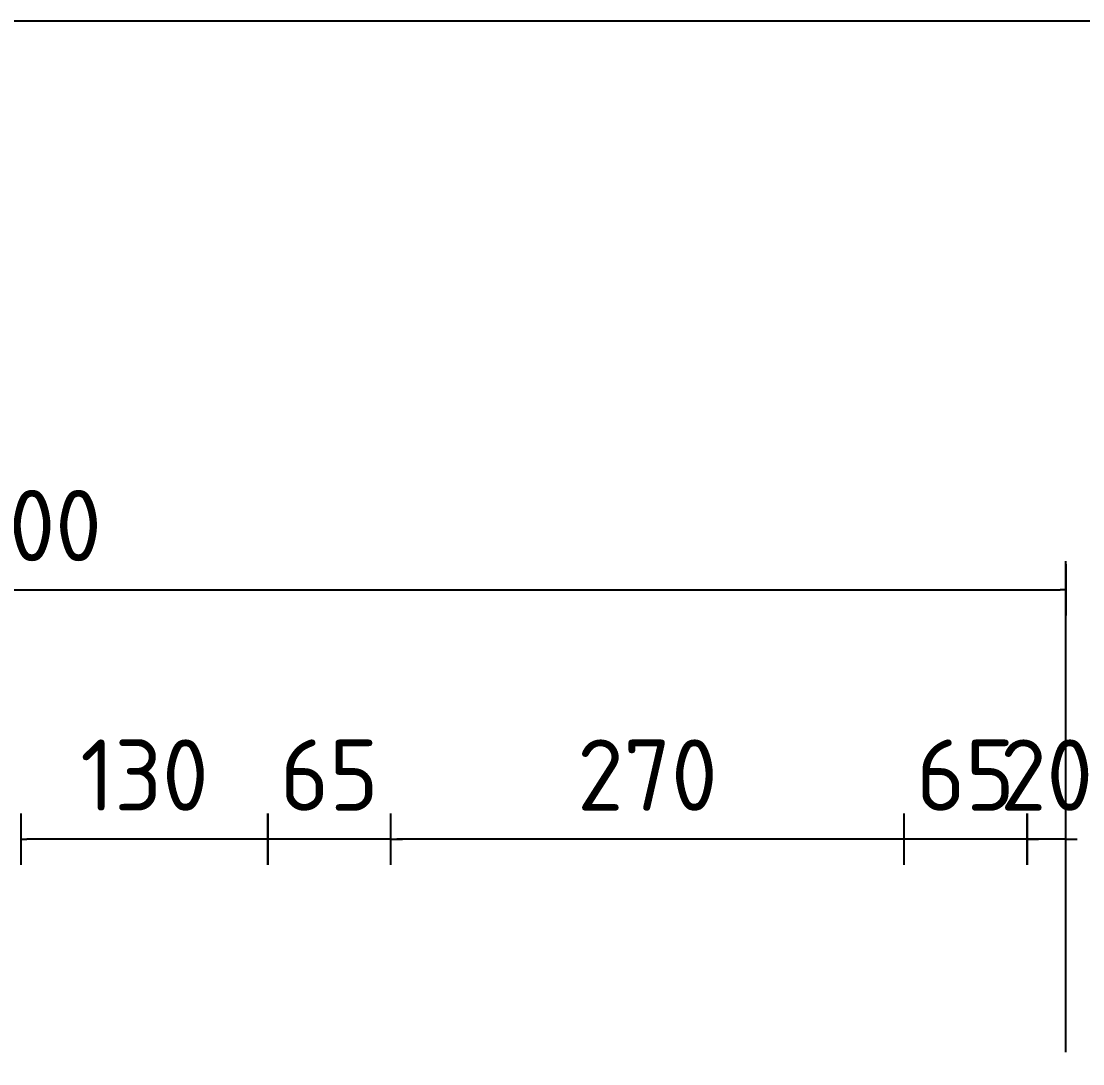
# Model space of a CAD drawing. Extents: x 0 to 1025, y -1312 to 297.
# Drawn here: x 248.72 to 285.98, y 255.93 to 292.5 of the extents above; entities that cross this region are included whole.
import ezdxf
from ezdxf.enums import TextEntityAlignment as Align

# ---------------------------------------------------------------- set-up
doc = ezdxf.new("R2010")
doc.units = 0
doc.header["$LTSCALE"] = 6
doc.header["$MEASUREMENT"] = 0
doc.header["$PDSIZE"] = 1
doc.layers.get('0').update_dxf_attribs({"linetype": 'CONTINUOUS'})
doc.layers.get('DEFPOINTS').update_dxf_attribs({"linetype": 'CONTINUOUS'})
for name, color, linetype in [('L25', 1, 'CONTINUOUS'), ('T25', 1, 'CONTINUOUS'), ('TBLK18', 4, 'CONTINUOUS'), ('TBLK25', 1, 'CONTINUOUS'), ('TBLK35', 3, 'CONTINUOUS'), ('TBLK50', 7, 'CONTINUOUS')]:
    doc.layers.add(name, color=color, linetype=linetype)
doc.styles.add('ISO', font='iso3098b.shx')
doc.dimstyles.new('SIGNSDIM', dxfattribs={"dimtxt": 2.5, "dimasz": 0.2, "dimexe": 1, "dimexo": 1.5, "dimgap": 1, "dimtad": 1, "dimtoh": 1, "dimdec": 4, "dimlfac": 15, "dimrnd": 1, "dimdsep": 46, "dimtxsty": 'ISO', "dimblk": 'SGNDIM', "dimcen": 2.5, "dimse2": 1, "dimadec": 0, "dimazin": 0, "dimtfac": 1, "dimtdec": 4, "dimtix": 1, "dimtmove": 0, "dimatfit": 3, "dimldrblk": 'SGNDIM', "dimfxl": 1, "dimtolj": 1, "dimtzin": 0, "dimarcsym": 0})

# ---------------------------------------------------------------- blocks, each defined once
blk = doc.blocks.new('A3BBLK')
at = {"layer": 'TBLK50'}
blk.add_line((415.5, 292.5), (13, 292.5), dxfattribs=at)
blk = doc.blocks.new('a3_in_vtblk std dwg')
blk.add_blockref('A3BBLK', (0, 0))
at = {"layer": 'TBLK18', "style": 'ISO'}
blk.add_attdef('MR_DIRECTORATE', text='', height=1.5, dxfattribs=at).set_placement((381.5, 68.119), align=Align.CENTER)
for tag, p in [('STREET_NAME', (355.514, 62.1)), ('SUBURB_POSTCODE', (388.488, 62.1)), ('TELEPHONE_NO.', (368.306, 59.836)), ('FAX_NO.', (393.555, 59.836))]:
    blk.add_attdef(tag, p, '', height=1.5, dxfattribs=at)
at = {"layer": 'TBLK25', "style": 'ISO'}
for tag, height, p in [('MR_BRANCH', 2, (381.5, 65.199)), ('ROAD_SECTION', 1.75, (384.5, 29.162)), ('SLK', 1.75, (384.5, 26.108)), ('CHAINAGE', 1.75, (384.5, 19.205))]:
    blk.add_attdef(tag, text='', height=height, dxfattribs=at).set_placement(p, align=Align.CENTER)
for tag, p, height in [('FILE_NUMBER', (371.773, 54.237), 2.5), ('DESIGNED_/_DRAWN', (371.773, 49.487), 2), ('VERIFIED', (371.773, 44.487), 2), ('APPROVED', (371.773, 39.487), 2), ('LOCAL_AUTHORITY', (370.48, 16.733), 1.25)]:
    blk.add_attdef(tag, p, '', height=height, dxfattribs=at)
at = {"layer": 'TBLK35', "style": 'ISO', "width": 0.9}
for tag, p in [('ROAD_PROJECT&NUMBER', (384.5, 32.231)), ('DRAWING_DESCRIPTION', (384.5, 22.288))]:
    blk.add_attdef(tag, text='', height=2.5, dxfattribs=at).set_placement(p, align=Align.CENTER)
at = {"layer": 'TBLK50', "style": 'ISO'}
blk.add_attdef('MRWA_DRG_NUMBER', (356.288, 6.085), '', height=5, dxfattribs=at)
blk = doc.blocks.new('SGNDIM')
for p, q in [((0, 4.5), (0, -4.5)), ((0, 0), (-1, 0))]:
    blk.add_line(p, q)
blk = doc.blocks.new('*D54')
at = {"layer": 'DEFPOINTS', "color": 0, "transparency": 16777216}
for p in [(285.386, 272.561), (212.055, 262.294), (285.386, 262.294)]:
    blk.add_point(p, dxfattribs=at)
at = {"layer": 'T25', "color": 0, "lineweight": -2, "transparency": 16777216}
for p, q in [((212.055, 263.794), (212.055, 273.561)), ((285.386, 263.794), (285.386, 273.561)), ((212.255, 272.561), (285.186, 272.561))]:
    blk.add_line(p, q, dxfattribs=at)
at = {"layer": 'T25', "color": 0, "lineweight": -2, "transparency": 16777216, "xscale": 0.2, "yscale": 0.2, "zscale": 0.2, "rotation": 180}
blk.add_blockref('SGNDIM', (212.055, 272.561), dxfattribs=at)
at = {"layer": 'T25', "color": 0, "lineweight": -2, "transparency": 16777216, "xscale": 0.2, "yscale": 0.2, "zscale": 0.2}
blk.add_blockref('SGNDIM', (285.386, 272.561), dxfattribs=at)
at = {"layer": 'T25', "color": 0, "transparency": 16777216, "insert": (248.721, 274.811), "char_height": 2.5, "attachment_point": 5, "style": 'ISO'}
blk.add_mtext('\\A1;1100', dxfattribs=at)
blk = doc.blocks.new('*D55')
at = {"layer": 'DEFPOINTS', "color": 0, "transparency": 16777216}
for p in [(279.698, 263.808), (279.698, 262.743), (284.028, 262.743)]:
    blk.add_point(p, dxfattribs=at)
at = {"layer": 'T25', "color": 0, "lineweight": -2, "transparency": 16777216}
for p, q in [((279.498, 263.808), (279.298, 263.808)), ((284.028, 263.808), (279.698, 263.808)), ((284.228, 263.808), (284.428, 263.808))]:
    blk.add_line(p, q, dxfattribs=at)
at = {"layer": 'T25', "color": 0, "lineweight": -2, "transparency": 16777216, "xscale": 0.2, "yscale": 0.2, "zscale": 0.2}
blk.add_blockref('SGNDIM', (279.698, 263.808), dxfattribs=at)
at = {"layer": 'T25', "color": 0, "lineweight": -2, "transparency": 16777216, "xscale": 0.2, "yscale": 0.2, "zscale": 0.2, "rotation": 180}
blk.add_blockref('SGNDIM', (284.028, 263.808), dxfattribs=at)
at = {"layer": 'T25', "color": 0, "transparency": 16777216, "insert": (281.863, 266.058), "char_height": 2.5, "attachment_point": 5, "style": 'ISO'}
blk.add_mtext('\\A1;65', dxfattribs=at)
blk = doc.blocks.new('*D56')
at = {"layer": 'DEFPOINTS', "color": 0, "transparency": 16777216}
for p in [(284.028, 263.808), (284.028, 263.474), (285.386, 263.474)]:
    blk.add_point(p, dxfattribs=at)
at = {"layer": 'T25', "color": 0, "lineweight": -2, "transparency": 16777216}
for p, q in [((283.828, 263.808), (283.628, 263.808)), ((285.386, 263.808), (284.028, 263.808)), ((285.586, 263.808), (285.786, 263.808))]:
    blk.add_line(p, q, dxfattribs=at)
at = {"layer": 'T25', "color": 0, "lineweight": -2, "transparency": 16777216, "xscale": 0.2, "yscale": 0.2, "zscale": 0.2}
blk.add_blockref('SGNDIM', (284.028, 263.808), dxfattribs=at)
at = {"layer": 'T25', "color": 0, "lineweight": -2, "transparency": 16777216, "xscale": 0.2, "yscale": 0.2, "zscale": 0.2, "rotation": 180}
blk.add_blockref('SGNDIM', (285.386, 263.808), dxfattribs=at)
at = {"layer": 'T25', "color": 0, "transparency": 16777216, "insert": (284.707, 266.058), "char_height": 2.5, "attachment_point": 5, "style": 'ISO'}
blk.add_mtext('\\A1;20', dxfattribs=at)
blk = doc.blocks.new('*D57')
at = {"layer": 'DEFPOINTS', "color": 0, "transparency": 16777216}
for p in [(261.698, 263.808), (261.698, 257.38), (279.698, 257.38)]:
    blk.add_point(p, dxfattribs=at)
at = {"layer": 'T25', "color": 0, "lineweight": -2, "transparency": 16777216}
blk.add_line((279.498, 263.808), (261.898, 263.808), dxfattribs=at)
at = {"layer": 'T25', "color": 0, "lineweight": -2, "transparency": 16777216, "xscale": 0.2, "yscale": 0.2, "zscale": 0.2, "rotation": 180}
blk.add_blockref('SGNDIM', (261.698, 263.808), dxfattribs=at)
at = {"layer": 'T25', "color": 0, "lineweight": -2, "transparency": 16777216, "xscale": 0.2, "yscale": 0.2, "zscale": 0.2}
blk.add_blockref('SGNDIM', (279.698, 263.808), dxfattribs=at)
at = {"layer": 'T25', "color": 0, "transparency": 16777216, "insert": (270.698, 266.058), "char_height": 2.5, "attachment_point": 5, "style": 'ISO'}
blk.add_mtext('\\A1;270', dxfattribs=at)
blk = doc.blocks.new('*D58')
at = {"layer": 'DEFPOINTS', "color": 0, "transparency": 16777216}
for p in [(257.368, 263.808), (257.368, 262.743), (261.698, 262.743)]:
    blk.add_point(p, dxfattribs=at)
at = {"layer": 'T25', "color": 0, "lineweight": -2, "transparency": 16777216}
for p, q in [((257.168, 263.808), (256.968, 263.808)), ((261.698, 263.808), (257.368, 263.808)), ((261.898, 263.808), (262.098, 263.808))]:
    blk.add_line(p, q, dxfattribs=at)
at = {"layer": 'T25', "color": 0, "lineweight": -2, "transparency": 16777216, "xscale": 0.2, "yscale": 0.2, "zscale": 0.2}
blk.add_blockref('SGNDIM', (257.368, 263.808), dxfattribs=at)
at = {"layer": 'T25', "color": 0, "lineweight": -2, "transparency": 16777216, "xscale": 0.2, "yscale": 0.2, "zscale": 0.2, "rotation": 180}
blk.add_blockref('SGNDIM', (261.698, 263.808), dxfattribs=at)
at = {"layer": 'T25', "color": 0, "transparency": 16777216, "insert": (259.533, 266.058), "char_height": 2.5, "attachment_point": 5, "style": 'ISO'}
blk.add_mtext('\\A1;65', dxfattribs=at)
blk = doc.blocks.new('*D59')
at = {"layer": 'DEFPOINTS', "color": 0, "transparency": 16777216}
for p in [(248.721, 263.808), (248.721, 261.68), (257.373, 261.68)]:
    blk.add_point(p, dxfattribs=at)
at = {"layer": 'T25', "color": 0, "lineweight": -2, "transparency": 16777216}
blk.add_line((257.173, 263.808), (248.921, 263.808), dxfattribs=at)
at = {"layer": 'T25', "color": 0, "lineweight": -2, "transparency": 16777216, "xscale": 0.2, "yscale": 0.2, "zscale": 0.2, "rotation": 180}
blk.add_blockref('SGNDIM', (248.721, 263.808), dxfattribs=at)
at = {"layer": 'T25', "color": 0, "lineweight": -2, "transparency": 16777216, "xscale": 0.2, "yscale": 0.2, "zscale": 0.2}
blk.add_blockref('SGNDIM', (257.373, 263.808), dxfattribs=at)
at = {"layer": 'T25', "color": 0, "transparency": 16777216, "insert": (253.047, 266.058), "char_height": 2.5, "attachment_point": 5, "style": 'ISO'}
blk.add_mtext('\\A1;130', dxfattribs=at)

msp = doc.modelspace()

# ---------------------------------------------------------------- linework, layer by layer
at = {"layer": 'T25'}
msp.add_line((285.3862747, 256.3387427), (285.3862747, 273.3754538), dxfattribs=at)

# ---------------------------------------------------------------- block references
msp.add_blockref('a3_in_vtblk std dwg', (0.0000004, -0.0000002), dxfattribs=at)

# ---------------------------------------------------------------- dimensions: what is measured, and where the dimension line sits
dim = msp.add_linear_dim(base=(285.3862747, 272.5606593), p1=(212.0547747, 262.294405), p2=(285.3862747, 262.294405), dimstyle='SIGNSDIM', override={"dimse2": 0}, dxfattribs=at)
dim.commit()
dim.dimension.update_dxf_attribs({"geometry": '*D54', "text_midpoint": (248.7205247, 274.8106593)})
for base, p1, p2, picture, middle in [((248.7205247, 263.8084726), (257.3734353, 261.6796436), (248.7205247, 261.6796436), '*D59', (253.04698, 266.0584726)), ((257.3676397, 263.8084726), (261.6979449, 262.743111), (257.3676397, 262.743111), '*D58', (259.5327923, 266.0584726)), ((261.6979449, 263.8084726), (279.6979449, 257.3800295), (261.6979449, 257.3800295), '*D57', (270.6979449, 266.0584726)), ((279.6979449, 263.8084726), (284.02825, 262.743111), (279.6979449, 262.743111), '*D55', (281.8630974, 266.0584726)), ((284.02825, 263.8084726), (285.3862747, 263.4743651), (284.02825, 263.4743651), '*D56', (284.7072624, 266.0584726))]:
    dim = msp.add_linear_dim(base=base, p1=p1, p2=p2, angle=180, dimstyle='SIGNSDIM', override={"dimse1": 1}, dxfattribs=at)
    dim.commit()
    dim.dimension.update_dxf_attribs({"geometry": picture, "text_midpoint": middle})

# ---------------------------------------------------------------- leaders
at = {"layer": 'L25'}
msp.add_leader([(276.9778017, 242.5925798), (300.2852259, 257.2467667), (303.2267534, 257.2467667)], dimstyle='SIGNSDIM', override={"dimasz": 3}, dxfattribs=at)

doc.saveas('drawing.dxf')
